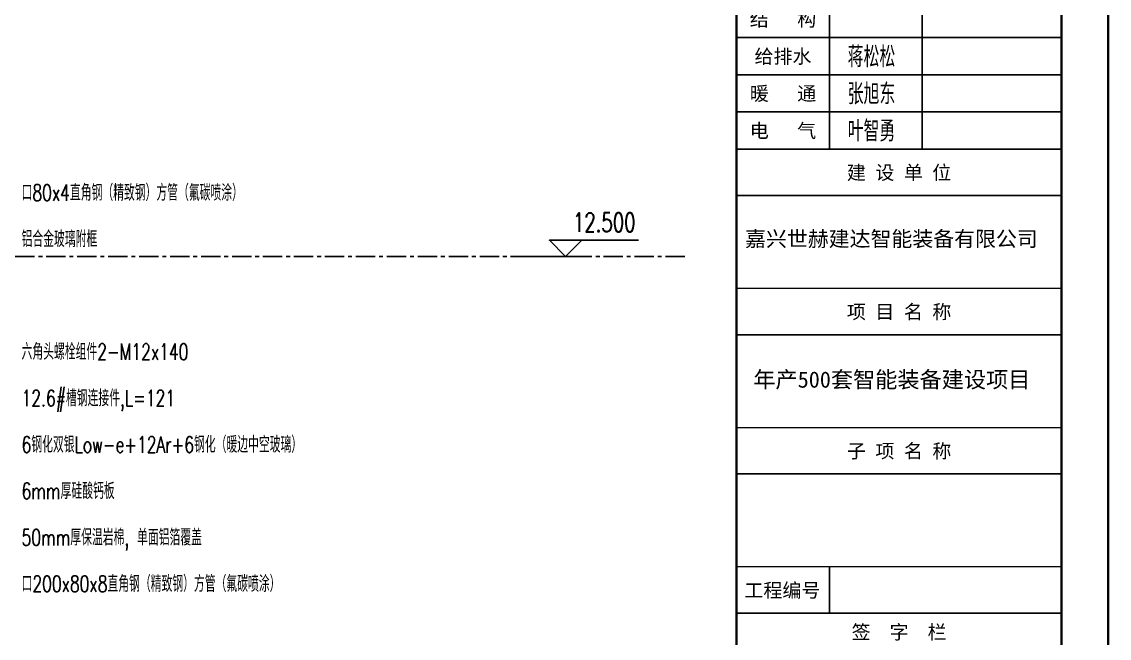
# Model space of a CAD drawing. Extents: x -160106 to 966792, y -663931 to 1550022.
# Drawn here: x -67994 to -66589, y -85898 to -85101 of the extents above; entities that cross this region are included whole.
import ezdxf
from ezdxf.enums import TextEntityAlignment as Align

# ---------------------------------------------------------------- set-up
doc = ezdxf.new("R2010")
doc.units = 0
doc.linetypes.add('ZN-CENTER', pattern=[2, 1.25, -0.25, 0.25, -0.25])
for name, color, linetype in [('!ZN6-轴线-1', 1, 'ZN-CENTER'), ('!ZN7-符号-173', 173, 'Continuous'), ('0-cxFrame', 155, 'Continuous'), ('qianming', 155, 'Continuous'), ('TEXT', 7, 'Continuous')]:
    doc.layers.add(name, color=color, linetype=linetype)
doc.layers.add('0-cxText', color=131, linetype='Continuous', lineweight=25)
doc.styles.add('BZHZ', font='bzxw', dxfattribs={"width": 0.8, "bigfont": 'bzhz'})
doc.styles.add('cx_biaoti', font='')
doc.styles.add('cx_tuming', font='simhei.ttf')
doc.styles.add('cx_tuqian1', font='')
doc.styles.add('DHTEXT-1', font='ROMANS.shx', dxfattribs={"width": 0.7, "bigfont": 'CHINESE.shx'})
doc.styles.add('ZNTextStyle', font='ROMANS.shx', dxfattribs={"width": 0.7, "bigfont": 'CHINESE.shx'})
doc.styles.add('黑体', font='simhei.ttf', dxfattribs={"height": 12})
doc.styles.get('cx_biaoti').set_extended_font_data('SimSun')
doc.styles.get('cx_tuqian1').set_extended_font_data('SimSun')

# ---------------------------------------------------------------- blocks, each defined once
blk = doc.blocks.new('zjcx_lan_huiqian(Dragon)')
for p, q in [((-7000, -800), (0, -800)), ((-5000, -800), (-5000, -4800)), ((-3000, -800), (-3000, -4800)), ((-7000, -1600), (0, -1600)), ((-7000, -2400), (0, -2400)), ((-7000, -3200), (0, -3200)), ((-7000, -4000), (0, -4000))]:
    blk.add_line(p, q)
at = {"const_width": 30}
blk.add_lwpolyline([(-7000, 0), (0, 0)], dxfattribs=at)
blk.add_lwpolyline([(-7000, 0), (0, 0), (0, -4800), (-7000, -4800)], close=True, dxfattribs=at)
at = {"style": 'cx_biaoti'}
for s, p in [('会  签  栏', (-3500, -400)), ('建   筑', (-6000, -1200)), ('结   构', (-6000, -2000)), ('给排水', (-6000, -2800)), ('暖   通', (-6000, -3600)), ('电   气', (-6000, -4400))]:
    blk.add_text(s, height=300, dxfattribs=at).set_placement(p, align=Align.MIDDLE)
blk = doc.blocks.new('T-汇签(Dragon)')
at = {"layer": '0-cxFrame'}
blk.add_blockref('zjcx_lan_huiqian(Dragon)', (0, 0), dxfattribs=at)
at = {"layer": 'qianming', "style": 'BZHZ', "width": 0.8}
for s, p in [('黄岩峰', (-4094, -1189)), ('蒋松松', (-4094, -2789)), ('张旭东', (-4094, -3589)), ('叶智勇', (-4094, -4389))]:
    blk.add_text(s, height=450, dxfattribs=at).set_placement(p, align=Align.MIDDLE)
blk = doc.blocks.new('zjcx_lan_qianzi(Dragon)')
for p, q in [((-7000, 4800), (0, 4800)), ((-5000, 4800), (-5000, 0)), ((-3000, 4800), (-3000, 0)), ((-7000, 4000), (0, 4000)), ((-7000, 3200), (0, 3200)), ((-7000, 2400), (0, 2400)), ((-7000, 1600), (0, 1600)), ((-7000, 800), (0, 800))]:
    blk.add_line(p, q)
at = {"const_width": 30}
blk.add_lwpolyline([(-7000, 5600), (0, 5600)], dxfattribs=at)
blk.add_lwpolyline([(-7000, 5600), (0, 5600), (0, 0), (-7000, 0)], close=True, dxfattribs=at)
at = {"style": 'cx_biaoti'}
for s, p in [('签  字  栏', (-3500, 5200)), ('审   定', (-6000, 4400)), ('审   核', (-6000, 3600)), ('校   对', (-6000, 2800)), ('设   计', (-6000, 400))]:
    blk.add_text(s, height=300, dxfattribs=at).set_placement(p, align=Align.MIDDLE)
at = {"style": 'cx_biaoti', "width": 0.85}
for s, p in [('项目负责人', (-6000, 2000)), ('专业负责人', (-6000, 1200))]:
    blk.add_text(s, height=300, dxfattribs=at).set_placement(p, align=Align.MIDDLE)
blk = doc.blocks.new('T-签字(Dragon)')
at = {"layer": '0-cxFrame'}
blk.add_blockref('zjcx_lan_qianzi(Dragon)', (0, 0), dxfattribs=at)
at = {"layer": 'qianming', "style": 'BZHZ', "width": 0.8}
for s, p in [('杨永良', (-4124, 4400)), ('姚建中', (-4124, 3600)), ('姜旭超', (-4124, 2800)), ('宋月飞', (-4124, 2000)), ('宋月飞', (-4124, 1200)), ('叶佳超', (-4124, 400))]:
    blk.add_text(s, height=450, dxfattribs=at).set_placement(p, align=Align.MIDDLE)
blk = doc.blocks.new('zjcx_lan_xiangmu(Dragon)')
for p, q in [((-7000, 9000), (0, 9000)), ((-7000, 6000), (0, 6000)), ((-7000, 3000), (0, 3000)), ((-5000, 1000), (-5000, 0))]:
    blk.add_line(p, q)
at = {"const_width": 30}
for points in [[(-7000, 10000), (0, 10000)], [(-7000, 7000), (0, 7000)], [(-7000, 7000), (0, 7000)], [(-7000, 4000), (0, 4000)], [(-7000, 4000), (0, 4000)], [(-7000, 1000), (0, 1000)], [(-7000, 0), (0, 0)]]:
    blk.add_lwpolyline(points, dxfattribs=at)
blk.add_lwpolyline([(-7000, 10000), (0, 10000), (0, 0), (-7000, 0)], close=True)
at = {"style": 'cx_biaoti'}
for s, p in [('建 设 单 位', (-3500, 9500)), ('项 目 名 称', (-3500, 6500)), ('子 项 名 称', (-3500, 3500)), ('工程编号', (-6013, 500))]:
    blk.add_text(s, height=300, dxfattribs=at).set_placement(p, align=Align.MIDDLE)
blk = doc.blocks.new('T-项目(Dragon)')
blk.add_blockref('zjcx_lan_xiangmu(Dragon)', (0, 0))
at = {"color": 3, "style": 'cx_tuming'}
for s, height, p in [('嘉兴世赫建达智能装备有限公司', 330, (-6816, 7901)), ('年产500套智能装备建设项目 ', 350, (-6638, 4859))]:
    blk.add_text(s, height=height, dxfattribs=at).set_placement(p)
blk = doc.blocks.new('zjcx_T2(Dragon)')
at = {"layer": '0-cxFrame', "const_width": 50}
blk.add_lwpolyline([(-7000, 40000), (0, 40000), (0, 0), (-7000, 0)], close=True, dxfattribs=at)
at = {"layer": '0-cxFrame'}
for name, p in [('T-汇签(Dragon)', (0, 29800)), ('T-项目(Dragon)', (0, 15000)), ('T-签字(Dragon)', (0, 9400))]:
    blk.add_blockref(name, p, dxfattribs=at)
blk = doc.blocks.new('TK22.A2 L(Dragon)')
at = {"layer": '0-cxFrame', "color": 7, "const_width": 0.5}
blk.add_lwpolyline([(0, 0), (-594, 0), (-594, 420), (0, 420)], close=True, dxfattribs=at)
at = {"layer": '0-cxFrame', "const_width": 0.5}
for points in [[(-80, 10), (-574, 10), (-574, 410), (-80, 410)], [(-10, 10), (-80, 10), (-80, 410), (-10, 410)]]:
    blk.add_lwpolyline(points, close=True, dxfattribs=at)
at = {"layer": '0-cxFrame', "xscale": 0.01, "yscale": 0.01, "zscale": 0.01}
blk.add_blockref('zjcx_T2(Dragon)', (-10, 10), dxfattribs=at)
at = {"style": '黑体', "flags": 4}
blk.add_attdef('图幅', text='', height=3.3, dxfattribs=at).set_placement((-40, 3), align=Align.RIGHT)
at = {"layer": '0-cxText', "flags": 4}
for tag, height, style, p in [('建设单位', 3.5, 'cx_tuming', (-45, 240)), ('项目名称', 3.5, 'cx_tuming', (-45, 210)), ('子项名称', 3.5, 'cx_tuming', (-45, 180)), ('工程编号', 3.3, 'cx_tuqian1', (-35, 165)), ('图名1', 3.5, 'cx_tuming', (-45, 87)), ('图名2', 3.5, 'cx_tuming', (-45, 79)), ('图名3', 3.5, 'cx_tuming', (-45, 71)), ('出图日期', 3.3, 'cx_tuqian1', (-39, 60)), ('专业', 3.3, 'cx_tuqian1', (-55, 52)), ('图号', 3.3, 'cx_tuqian1', (-55, 44)), ('版次', 3.3, 'cx_tuqian1', (-20, 44))]:
    blk.add_attdef(tag, text='', height=height, dxfattribs=dict(at, style=style)).set_placement(p, align=Align.MIDDLE)
at = {"layer": 'Defpoints', "color": 6, "flags": 4}
for tag, height, style, p in [('tufu', 3.3, '黑体', (-12, 12)), ('dwfname', 4, 'cx_tuqian1', (-80, 3))]:
    blk.add_attdef(tag, text='', height=height, dxfattribs=dict(at, style=style)).set_placement(p, align=Align.RIGHT)
blk = doc.blocks.new('Zsymbol-Level')
at = {"ltscale": 10}
blk.add_line((3.48, 0), (-6.85, 0), dxfattribs=at)
blk.add_lwpolyline([(3, 3), (0, 0), (-3, 3), (13.45, 3)])
at = {"color": 0, "style": 'ZNTextStyle', "width": 0.7, "flags": 8}
blk.add_attdef('标高', text='', height=3.5, dxfattribs=at).set_placement((7.12, 6.31), align=Align.MIDDLE_CENTER)
blk.add_attdef('楼层号', text='', height=3.5, dxfattribs=at).set_placement((21.35, 6.29), align=Align.MIDDLE)

msp = doc.modelspace()

# ---------------------------------------------------------------- linework, layer by layer
at = {"layer": '!ZN6-轴线-1', "linetype": 'ZN-CENTER', "ltscale": 20}
msp.add_line((-67137.76, -85404.08), (-69424.55, -85404.08), dxfattribs=at)

# ---------------------------------------------------------------- block references
at = {"layer": '!ZN7-符号-173', "color": 7, "ltscale": 70}
ref = msp.add_blockref('Zsymbol-Level', (-67291.71, -85404.08), dxfattribs=dict(at, xscale=7, yscale=7, zscale=7))
ref.add_attrib('标高', '12.500', dxfattribs={"layer": '0', "color": 0, "height": 24.5, "style": 'ZNTextStyle', "width": 0.7}).set_placement((-67241.87, -85359.92), align=Align.MIDDLE_CENTER)
at = {"layer": '0-cxFrame', "xscale": 6, "yscale": 6, "zscale": 6}
msp.add_blockref('TK22.A2 L(Dragon)', (-66590.94, -86825.19), dxfattribs=at)

# ---------------------------------------------------------------- texts
at = {"layer": 'TEXT', "ltscale": 60, "style": 'DHTEXT-1', "width": 0.7}
for s, p in [('口80x4直角钢（精致钢）方管（氟碳喷涂）', (-67994.6, -85321.57)), ('铝合金玻璃附框', (-67994.6, -85381.57)), ('六角头螺栓组件2-M12x140', (-67994.6, -85527.18)), ('12.6#槽钢连接件,L=121', (-67994.6, -85587.18)), ('6钢化双银Low-e+12Ar+6钢化（暖边中空玻璃）', (-67994.6, -85647.18)), ('6mm厚硅酸钙板', (-67994.6, -85707.18)), ('50mm厚保温岩棉, 单面铝箔覆盖', (-67994.6, -85767.18)), ('口200x80x8直角钢（精致钢）方管（氟碳喷涂）', (-67994.6, -85827.18))]:
    msp.add_text(s, height=21, dxfattribs=at).set_placement(p, align=Align.MIDDLE_LEFT)

doc.saveas('drawing.dxf')
